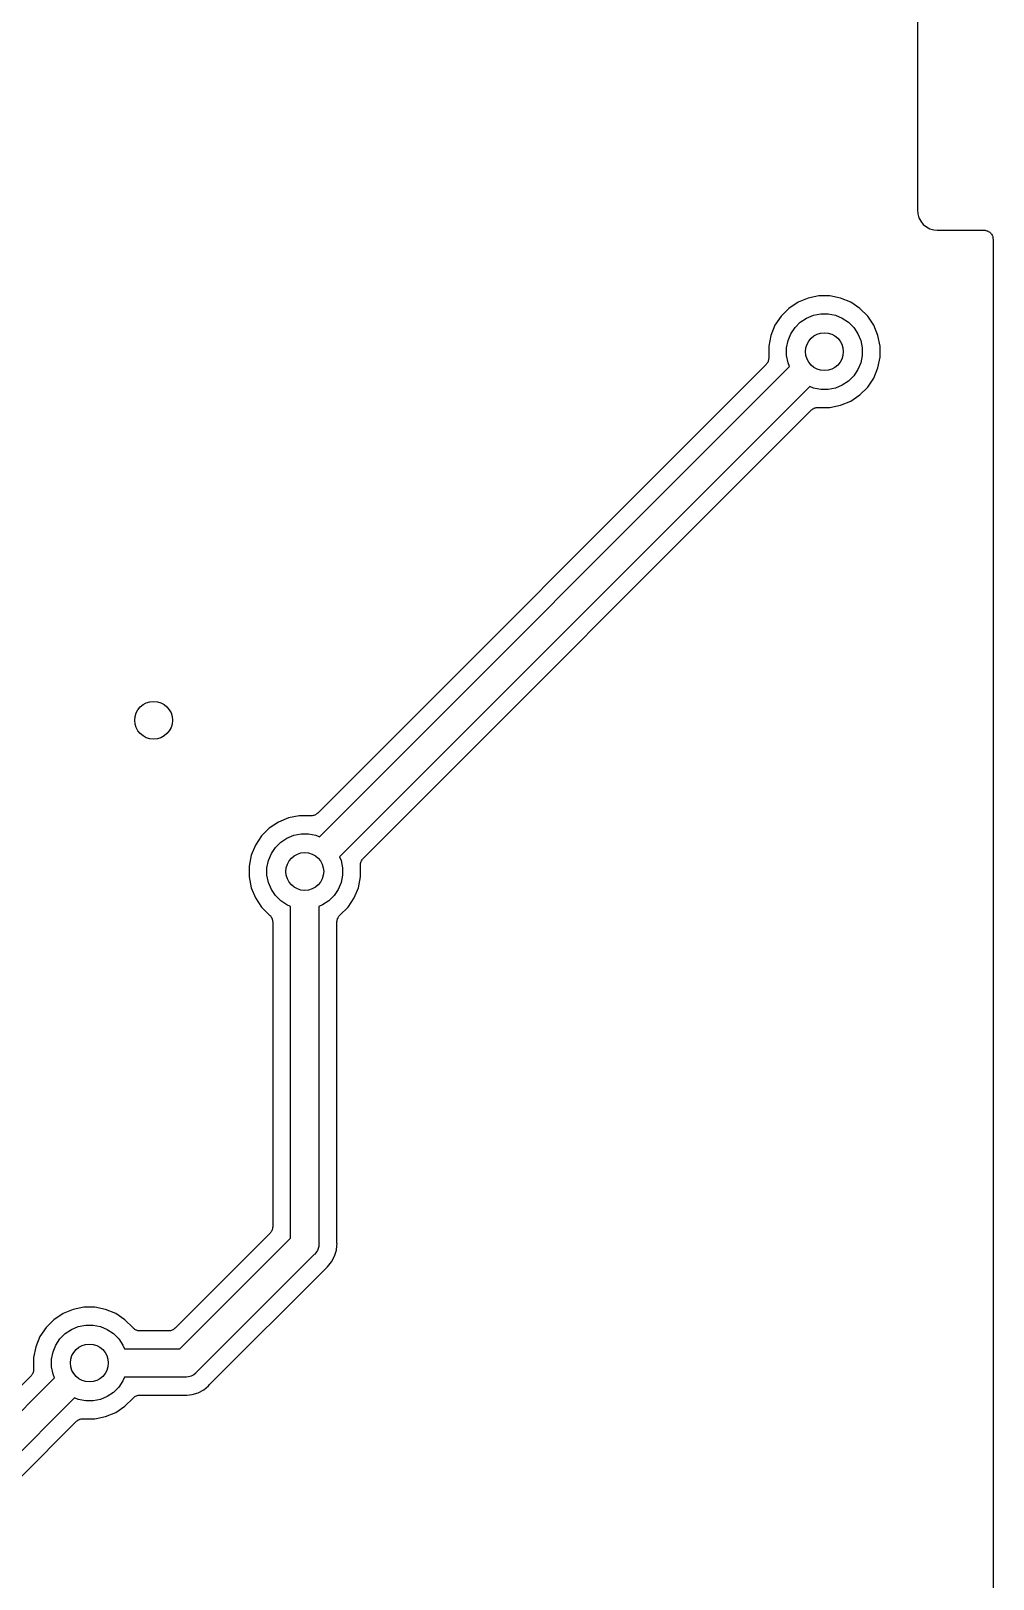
# Model space of a CAD drawing. Extents: x 100.2 to 129.8, y -164.8 to -95.2.
# Drawn here: x 119.6 to 129.78, y -135.29 to -118.91 of the extents above; entities that cross this region are included whole.
import ezdxf

# ---------------------------------------------------------------- set-up
doc = ezdxf.new("R2010")
doc.units = 0
doc.layers.add('BLACK', color=7, linetype='CONTINUOUS')

msp = doc.modelspace()

# ---------------------------------------------------------------- linework, layer by layer
at = {"layer": 'BLACK', "linetype": 'CONTINUOUS'}
for p, q in [((128.985, -112.415), (128.985, -120.785)), ((128.985, -120.794), (128.984, -120.8)), ((128.984, -120.8), (128.988, -120.842)), ((128.985, -120.785), (128.985, -120.786)), ((128.985, -120.786), (128.985, -120.79)), ((128.985, -120.79), (128.985, -120.794)), ((128.988, -120.842), (129, -120.883)), ((129, -120.883), (129.02, -120.92)), ((129.02, -120.92), (129.047, -120.953)), ((129.047, -120.953), (129.08, -120.98)), ((129.08, -120.98), (129.117, -121)), ((129.117, -121), (129.158, -121.012)), ((129.158, -121.012), (129.194, -121.015)), ((129.194, -121.015), (129.2, -121.016)), ((129.2, -121.016), (129.206, -121.015)), ((129.206, -121.015), (129.207, -121.015)), ((129.207, -121.015), (129.211, -121.015)), ((129.211, -121.015), (129.215, -121.015)), ((129.215, -121.015), (129.69, -121.015)), ((129.69, -121.015), (129.691, -121.015)), ((129.691, -121.015), (129.691, -121.015)), ((129.691, -121.015), (129.691, -121.015)), ((129.691, -121.015), (129.691, -121.015)), ((129.691, -121.015), (129.7, -121.016)), ((129.7, -121.016), (129.709, -121.017)), ((129.709, -121.017), (129.709, -121.017)), ((129.709, -121.017), (129.71, -121.017)), ((129.71, -121.017), (129.718, -121.02)), ((129.718, -121.02), (129.727, -121.022)), ((129.727, -121.022), (129.727, -121.023)), ((129.727, -121.023), (129.727, -121.023)), ((129.727, -121.023), (129.735, -121.027)), ((129.735, -121.027), (129.743, -121.031)), ((129.743, -121.031), (129.743, -121.031)), ((129.743, -121.031), (129.744, -121.032)), ((129.744, -121.032), (129.751, -121.037)), ((129.751, -121.037), (129.757, -121.043)), ((129.757, -121.043), (129.758, -121.043)), ((129.758, -121.043), (129.758, -121.044)), ((129.758, -121.044), (129.763, -121.051)), ((129.763, -121.051), (129.769, -121.057)), ((129.769, -121.057), (129.769, -121.058)), ((129.769, -121.058), (129.769, -121.058)), ((129.769, -121.058), (129.774, -121.066)), ((129.774, -121.066), (129.778, -121.074)), ((129.778, -121.074), (129.778, -121.074)), ((129.778, -121.074), (129.778, -121.074)), ((129.778, -121.074), (129.781, -121.083)), ((129.781, -121.083), (129.783, -121.092)), ((129.783, -121.092), (129.783, -121.092)), ((129.783, -121.092), (129.783, -121.092)), ((129.783, -121.092), (129.784, -121.101)), ((129.784, -121.101), (129.785, -121.11)), ((129.785, -121.11), (129.785, -154.905)), ((127.624, -121.842), (127.542, -121.924)), ((127.721, -121.777), (127.624, -121.842)), ((127.828, -121.733), (127.721, -121.777)), ((127.942, -121.71), (127.828, -121.733)), ((128.058, -121.71), (127.942, -121.71)), ((128.172, -121.733), (128.058, -121.71)), ((128.279, -121.777), (128.172, -121.733)), ((128.376, -121.842), (128.279, -121.777)), ((128.458, -121.924), (128.376, -121.842)), ((127.477, -122.021), (127.433, -122.128)), ((127.542, -121.924), (127.477, -122.021)), ((127.689, -122.045), (127.745, -121.989)), ((127.745, -121.989), (127.811, -121.946)), ((127.811, -121.946), (127.883, -121.915)), ((127.883, -121.915), (127.961, -121.9)), ((127.961, -121.9), (128.039, -121.9)), ((128.039, -121.9), (128.117, -121.915)), ((128.117, -121.915), (128.189, -121.946)), ((128.189, -121.946), (128.255, -121.989)), ((128.255, -121.989), (128.311, -122.045)), ((128.523, -122.021), (128.458, -121.924)), ((128.567, -122.128), (128.523, -122.021)), ((127.433, -122.128), (127.41, -122.242)), ((127.6, -122.261), (127.615, -122.183)), ((127.615, -122.183), (127.646, -122.111)), ((127.646, -122.111), (127.689, -122.045)), ((128.311, -122.045), (128.354, -122.111)), ((128.354, -122.111), (128.385, -122.183)), ((128.385, -122.183), (128.4, -122.261)), ((128.59, -122.242), (128.567, -122.128)), ((127.41, -122.242), (127.41, -122.366)), ((127.6, -122.339), (127.6, -122.261)), ((127.615, -122.417), (127.6, -122.339)), ((128.4, -122.339), (128.385, -122.417)), ((128.4, -122.261), (128.4, -122.339)), ((128.59, -122.358), (128.59, -122.242)), ((127.383, -122.437), (122.637, -127.183)), ((122.656, -127.432), (127.632, -122.456)), ((127.388, -122.43), (127.383, -122.437)), ((127.394, -122.423), (127.388, -122.43)), ((127.399, -122.414), (127.394, -122.422)), ((127.394, -122.422), (127.394, -122.423)), ((127.394, -122.423), (127.394, -122.423)), ((127.403, -122.407), (127.399, -122.414)), ((127.406, -122.397), (127.403, -122.406)), ((127.403, -122.406), (127.403, -122.406)), ((127.403, -122.406), (127.403, -122.407)), ((127.408, -122.389), (127.406, -122.397)), ((127.409, -122.388), (127.408, -122.389)), ((127.408, -122.389), (127.408, -122.389)), ((127.41, -122.371), (127.409, -122.379)), ((127.409, -122.379), (127.409, -122.388)), ((127.41, -122.366), (127.41, -122.37)), ((127.41, -122.37), (127.41, -122.37)), ((127.41, -122.37), (127.41, -122.371)), ((127.632, -122.456), (127.615, -122.417)), ((128.354, -122.489), (128.311, -122.555)), ((128.385, -122.417), (128.354, -122.489)), ((128.523, -122.579), (128.567, -122.472)), ((128.567, -122.472), (128.59, -122.358)), ((127.844, -122.668), (122.868, -127.644)), ((127.883, -122.685), (127.844, -122.668)), ((128.189, -122.654), (128.117, -122.685)), ((128.255, -122.611), (128.189, -122.654)), ((128.311, -122.555), (128.255, -122.611)), ((128.376, -122.758), (128.458, -122.676)), ((128.458, -122.676), (128.523, -122.579)), ((127.961, -122.7), (127.883, -122.685)), ((128.039, -122.7), (127.961, -122.7)), ((128.117, -122.685), (128.039, -122.7)), ((128.172, -122.867), (128.279, -122.823)), ((128.279, -122.823), (128.376, -122.758)), ((123.117, -127.663), (127.863, -122.917)), ((127.863, -122.917), (127.864, -122.917)), ((127.864, -122.917), (127.871, -122.911)), ((127.864, -122.917), (127.864, -122.917)), ((127.864, -122.917), (127.864, -122.917)), ((127.864, -122.917), (127.864, -122.917)), ((127.871, -122.911), (127.878, -122.905)), ((127.878, -122.905), (127.878, -122.905)), ((127.878, -122.905), (127.879, -122.905)), ((127.879, -122.905), (127.887, -122.901)), ((127.887, -122.901), (127.894, -122.897)), ((127.894, -122.897), (127.895, -122.897)), ((127.895, -122.896), (127.904, -122.894)), ((127.895, -122.897), (127.895, -122.896)), ((127.904, -122.894), (127.912, -122.891)), ((127.912, -122.891), (127.913, -122.891)), ((127.913, -122.891), (127.922, -122.89)), ((127.913, -122.891), (127.913, -122.891)), ((127.922, -122.89), (127.931, -122.89)), ((127.931, -122.89), (127.931, -122.89)), ((127.931, -122.89), (127.932, -122.89)), ((127.932, -122.89), (127.935, -122.89)), ((127.935, -122.89), (128.058, -122.89)), ((128.058, -122.89), (128.172, -122.867)), ((122.328, -127.233), (122.221, -127.277)), ((122.442, -127.21), (122.328, -127.233)), ((122.565, -127.21), (122.442, -127.21)), ((122.568, -127.21), (122.565, -127.21)), ((122.569, -127.21), (122.568, -127.21)), ((122.578, -127.21), (122.569, -127.21)), ((122.569, -127.21), (122.569, -127.21)), ((122.587, -127.209), (122.578, -127.21)), ((122.588, -127.209), (122.587, -127.209)), ((122.587, -127.209), (122.587, -127.209)), ((122.596, -127.206), (122.588, -127.209)), ((122.605, -127.204), (122.596, -127.206)), ((122.606, -127.203), (122.605, -127.203)), ((122.605, -127.203), (122.605, -127.204)), ((122.613, -127.199), (122.606, -127.203)), ((122.621, -127.195), (122.613, -127.199)), ((122.622, -127.195), (122.621, -127.195)), ((122.629, -127.189), (122.622, -127.195)), ((122.622, -127.195), (122.622, -127.195)), ((122.636, -127.183), (122.629, -127.189)), ((122.637, -127.183), (122.636, -127.183)), ((122.636, -127.183), (122.636, -127.183)), ((122.636, -127.183), (122.636, -127.183)), ((122.636, -127.183), (122.636, -127.183)), ((122.042, -127.424), (121.977, -127.521)), ((122.124, -127.342), (122.042, -127.424)), ((122.221, -127.277), (122.124, -127.342)), ((122.311, -127.446), (122.383, -127.415)), ((122.383, -127.415), (122.461, -127.4)), ((122.461, -127.4), (122.539, -127.4)), ((122.539, -127.4), (122.617, -127.415)), ((122.617, -127.415), (122.656, -127.432)), ((121.977, -127.521), (121.933, -127.628)), ((122.146, -127.611), (122.189, -127.545)), ((122.189, -127.545), (122.245, -127.489)), ((122.245, -127.489), (122.311, -127.446)), ((121.933, -127.628), (121.91, -127.742)), ((121.91, -127.742), (121.91, -127.858)), ((122.1, -127.761), (122.115, -127.683)), ((122.115, -127.683), (122.146, -127.611)), ((122.868, -127.644), (122.885, -127.683)), ((122.885, -127.683), (122.9, -127.761)), ((123.09, -127.729), (123.091, -127.721)), ((123.09, -127.73), (123.09, -127.729)), ((123.09, -127.734), (123.09, -127.73)), ((123.09, -127.73), (123.09, -127.73)), ((123.09, -127.858), (123.09, -127.734)), ((123.091, -127.712), (123.092, -127.711)), ((123.091, -127.721), (123.091, -127.712)), ((123.092, -127.711), (123.094, -127.703)), ((123.092, -127.711), (123.092, -127.711)), ((123.094, -127.703), (123.097, -127.694)), ((123.097, -127.693), (123.101, -127.686)), ((123.097, -127.694), (123.097, -127.693)), ((123.097, -127.694), (123.097, -127.694)), ((123.101, -127.686), (123.106, -127.678)), ((123.106, -127.677), (123.112, -127.67)), ((123.106, -127.678), (123.106, -127.677)), ((123.106, -127.677), (123.106, -127.677)), ((123.112, -127.67), (123.117, -127.663)), ((121.91, -127.858), (121.933, -127.972)), ((122.1, -127.839), (122.1, -127.761)), ((122.115, -127.917), (122.1, -127.839)), ((122.146, -127.989), (122.115, -127.917)), ((122.885, -127.917), (122.854, -127.989)), ((122.9, -127.839), (122.885, -127.917)), ((122.9, -127.761), (122.9, -127.839)), ((123.067, -127.972), (123.09, -127.858)), ((121.933, -127.972), (121.977, -128.079)), ((121.977, -128.079), (122.042, -128.176)), ((122.189, -128.055), (122.146, -127.989)), ((122.245, -128.111), (122.189, -128.055)), ((122.811, -128.055), (122.755, -128.111)), ((122.854, -127.989), (122.811, -128.055)), ((122.958, -128.176), (123.023, -128.079)), ((123.023, -128.079), (123.067, -127.972)), ((122.042, -128.176), (122.129, -128.264)), ((122.311, -128.154), (122.245, -128.111)), ((122.35, -128.171), (122.311, -128.154)), ((122.35, -131.093), (122.35, -128.171)), ((122.689, -128.154), (122.65, -128.171)), ((122.65, -128.171), (122.65, -131.733)), ((122.755, -128.111), (122.689, -128.154)), ((122.871, -128.263), (122.958, -128.176)), ((122.129, -128.264), (122.132, -128.266)), ((122.132, -128.266), (122.133, -128.267)), ((122.133, -128.267), (122.133, -128.267)), ((122.133, -128.267), (122.139, -128.274)), ((122.139, -128.274), (122.144, -128.281)), ((122.144, -128.281), (122.144, -128.281)), ((122.144, -128.281), (122.145, -128.281)), ((122.145, -128.281), (122.149, -128.289)), ((122.149, -128.289), (122.153, -128.297)), ((122.153, -128.297), (122.153, -128.297)), ((122.153, -128.297), (122.153, -128.298)), ((122.153, -128.298), (122.156, -128.306)), ((122.156, -128.306), (122.158, -128.315)), ((122.158, -128.315), (122.158, -128.315)), ((122.158, -128.315), (122.158, -128.316)), ((122.158, -128.316), (122.159, -128.324)), ((122.159, -128.324), (122.16, -128.333)), ((122.16, -128.333), (122.16, -131.079)), ((122.84, -128.332), (122.841, -128.323)), ((122.84, -128.333), (122.84, -128.332)), ((122.84, -131.719), (122.84, -128.333)), ((122.84, -128.333), (122.84, -128.333)), ((122.84, -128.333), (122.84, -128.333)), ((122.84, -128.333), (122.84, -128.333)), ((122.841, -128.323), (122.842, -128.314)), ((122.842, -128.313), (122.845, -128.305)), ((122.842, -128.314), (122.842, -128.313)), ((122.842, -128.314), (122.842, -128.314)), ((122.845, -128.305), (122.847, -128.297)), ((122.847, -128.297), (122.848, -128.296)), ((122.848, -128.296), (122.852, -128.288)), ((122.848, -128.296), (122.848, -128.296)), ((122.852, -128.288), (122.856, -128.28)), ((122.856, -128.28), (122.856, -128.28)), ((122.856, -128.28), (122.857, -128.28)), ((122.857, -128.28), (122.862, -128.273)), ((122.862, -128.273), (122.868, -128.266)), ((122.868, -128.266), (122.869, -128.265)), ((122.868, -128.266), (122.868, -128.266)), ((122.869, -128.265), (122.871, -128.263)), ((122.16, -131.079), (122.16, -131.079)), ((122.16, -131.079), (122.16, -131.56)), ((122.35, -131.678), (122.35, -131.093)), ((122.35, -131.093), (122.35, -131.093)), ((122.132, -131.627), (121.127, -132.632)), ((121.178, -132.85), (122.35, -131.678)), ((122.138, -131.62), (122.132, -131.627)), ((122.143, -131.613), (122.138, -131.62)), ((122.144, -131.613), (122.143, -131.613)), ((122.148, -131.605), (122.144, -131.613)), ((122.144, -131.613), (122.144, -131.613)), ((122.152, -131.597), (122.148, -131.605)), ((122.153, -131.596), (122.152, -131.597)), ((122.152, -131.597), (122.152, -131.597)), ((122.155, -131.588), (122.153, -131.596)), ((122.158, -131.58), (122.155, -131.588)), ((122.159, -131.57), (122.158, -131.579)), ((122.158, -131.579), (122.158, -131.579)), ((122.158, -131.579), (122.158, -131.58)), ((122.16, -131.561), (122.159, -131.57)), ((122.16, -131.56), (122.16, -131.56)), ((122.16, -131.56), (122.16, -131.56)), ((122.16, -131.56), (122.16, -131.56)), ((122.16, -131.56), (122.16, -131.561)), ((122.607, -131.847), (122.601, -131.851)), ((122.618, -131.833), (122.607, -131.847)), ((122.625, -131.824), (122.618, -131.833)), ((122.633, -131.808), (122.625, -131.824)), ((122.639, -131.798), (122.633, -131.808)), ((122.648, -131.769), (122.639, -131.798)), ((122.65, -131.747), (122.648, -131.769)), ((122.65, -131.733), (122.651, -131.74)), ((122.651, -131.74), (122.65, -131.747)), ((122.65, -131.747), (122.65, -131.747)), ((122.816, -131.871), (122.835, -131.807)), ((122.835, -131.807), (122.84, -131.759)), ((122.84, -131.723), (122.84, -131.719)), ((122.84, -131.727), (122.84, -131.723)), ((122.84, -131.728), (122.84, -131.727)), ((122.842, -131.74), (122.84, -131.728)), ((122.84, -131.752), (122.842, -131.74)), ((122.84, -131.759), (122.84, -131.752)), ((122.84, -131.752), (122.84, -131.752)), ((122.84, -131.759), (122.84, -131.759)), ((122.601, -131.851), (121.351, -133.101)), ((121.496, -133.225), (122.725, -131.996)), ((122.725, -131.996), (122.726, -131.995)), ((122.726, -131.995), (122.729, -131.992)), ((122.729, -131.992), (122.732, -131.989)), ((122.732, -131.989), (122.742, -131.982)), ((122.742, -131.982), (122.784, -131.93)), ((122.784, -131.93), (122.816, -131.871)), ((119.941, -132.477), (119.844, -132.542)), ((120.048, -132.433), (119.941, -132.477)), ((120.162, -132.41), (120.048, -132.433)), ((120.278, -132.41), (120.162, -132.41)), ((120.392, -132.433), (120.278, -132.41)), ((120.499, -132.477), (120.392, -132.433)), ((120.596, -132.542), (120.499, -132.477)), ((119.762, -132.624), (119.697, -132.721)), ((119.844, -132.542), (119.762, -132.624)), ((119.965, -132.689), (120.031, -132.646)), ((120.031, -132.646), (120.103, -132.615)), ((120.103, -132.615), (120.181, -132.6)), ((120.181, -132.6), (120.259, -132.6)), ((120.259, -132.6), (120.337, -132.615)), ((120.337, -132.615), (120.409, -132.646)), ((120.409, -132.646), (120.475, -132.689)), ((120.683, -132.629), (120.596, -132.542)), ((120.685, -132.631), (120.683, -132.629)), ((120.686, -132.632), (120.685, -132.631)), ((120.693, -132.638), (120.686, -132.632)), ((120.686, -132.632), (120.686, -132.632)), ((120.7, -132.643), (120.693, -132.638)), ((120.7, -132.644), (120.7, -132.643)), ((120.708, -132.648), (120.7, -132.644)), ((120.7, -132.644), (120.7, -132.644)), ((120.716, -132.652), (120.708, -132.648)), ((120.717, -132.653), (120.716, -132.652)), ((120.716, -132.652), (120.716, -132.652)), ((120.725, -132.655), (120.717, -132.653)), ((120.733, -132.658), (120.725, -132.655)), ((120.734, -132.658), (120.733, -132.658)), ((120.743, -132.659), (120.734, -132.658)), ((120.734, -132.658), (120.734, -132.658)), ((120.752, -132.66), (120.743, -132.659)), ((120.753, -132.66), (120.752, -132.66)), ((121.06, -132.66), (120.753, -132.66)), ((120.753, -132.66), (120.753, -132.66)), ((120.753, -132.66), (120.753, -132.66)), ((120.753, -132.66), (120.753, -132.66)), ((121.069, -132.659), (121.06, -132.66)), ((121.077, -132.658), (121.069, -132.659)), ((121.078, -132.658), (121.077, -132.658)), ((121.087, -132.656), (121.078, -132.658)), ((121.078, -132.658), (121.078, -132.658)), ((121.095, -132.653), (121.087, -132.656)), ((121.096, -132.653), (121.095, -132.653)), ((121.104, -132.649), (121.096, -132.653)), ((121.096, -132.653), (121.096, -132.653)), ((121.112, -132.645), (121.104, -132.649)), ((121.119, -132.639), (121.112, -132.644)), ((121.112, -132.644), (121.112, -132.644)), ((121.112, -132.644), (121.112, -132.645)), ((121.126, -132.633), (121.119, -132.639)), ((121.127, -132.632), (121.126, -132.633)), ((121.127, -132.632), (121.127, -132.632)), ((121.127, -132.632), (121.127, -132.632)), ((121.127, -132.632), (121.127, -132.632)), ((119.653, -132.828), (119.63, -132.942)), ((119.697, -132.721), (119.653, -132.828)), ((119.835, -132.883), (119.866, -132.811)), ((119.866, -132.811), (119.909, -132.745)), ((119.909, -132.745), (119.965, -132.689)), ((120.475, -132.689), (120.531, -132.745)), ((120.531, -132.745), (120.574, -132.811)), ((120.574, -132.811), (120.591, -132.85)), ((119.63, -132.942), (119.63, -133.066)), ((119.82, -132.961), (119.835, -132.883)), ((119.82, -133.039), (119.82, -132.961)), ((120.591, -132.85), (121.178, -132.85)), ((119.603, -133.137), (119.107, -133.632)), ((119.158, -133.85), (119.852, -133.156)), ((119.608, -133.13), (119.603, -133.137)), ((119.614, -133.123), (119.608, -133.13)), ((119.619, -133.114), (119.614, -133.122)), ((119.614, -133.122), (119.614, -133.123)), ((119.614, -133.123), (119.614, -133.123)), ((119.623, -133.107), (119.619, -133.114)), ((119.626, -133.097), (119.623, -133.106)), ((119.623, -133.106), (119.623, -133.106)), ((119.623, -133.106), (119.623, -133.107)), ((119.628, -133.089), (119.626, -133.097)), ((119.629, -133.088), (119.628, -133.089)), ((119.628, -133.089), (119.628, -133.089)), ((119.63, -133.071), (119.629, -133.079)), ((119.629, -133.079), (119.629, -133.088)), ((119.63, -133.066), (119.63, -133.07)), ((119.63, -133.07), (119.63, -133.07)), ((119.63, -133.07), (119.63, -133.071)), ((119.835, -133.117), (119.82, -133.039)), ((119.852, -133.156), (119.835, -133.117)), ((120.591, -133.15), (120.574, -133.189)), ((121.233, -133.15), (120.591, -133.15)), ((121.24, -133.151), (121.233, -133.15)), ((121.247, -133.15), (121.24, -133.151)), ((121.269, -133.148), (121.247, -133.15)), ((121.247, -133.15), (121.247, -133.15)), ((121.298, -133.139), (121.269, -133.148)), ((121.324, -133.125), (121.298, -133.139)), ((121.347, -133.107), (121.324, -133.125)), ((121.351, -133.101), (121.347, -133.107)), ((120.475, -133.311), (120.409, -133.354)), ((120.531, -133.255), (120.475, -133.311)), ((120.574, -133.189), (120.531, -133.255)), ((121.307, -133.335), (121.371, -133.316)), ((121.371, -133.316), (121.43, -133.284)), ((121.43, -133.284), (121.482, -133.242)), ((121.482, -133.242), (121.489, -133.232)), ((121.489, -133.232), (121.49, -133.231)), ((121.49, -133.231), (121.493, -133.228)), ((121.493, -133.228), (121.496, -133.225)), ((120.064, -133.368), (119.331, -134.101)), ((120.103, -133.385), (120.064, -133.368)), ((120.181, -133.4), (120.103, -133.385)), ((120.259, -133.4), (120.181, -133.4)), ((120.337, -133.385), (120.259, -133.4)), ((120.409, -133.354), (120.337, -133.385)), ((120.499, -133.523), (120.596, -133.458)), ((120.596, -133.458), (120.684, -133.371)), ((120.684, -133.371), (120.686, -133.368)), ((120.686, -133.368), (120.687, -133.367)), ((120.687, -133.367), (120.694, -133.361)), ((120.687, -133.367), (120.687, -133.367)), ((120.694, -133.361), (120.701, -133.356)), ((120.701, -133.355), (120.709, -133.351)), ((120.701, -133.356), (120.701, -133.355)), ((120.701, -133.356), (120.701, -133.356)), ((120.709, -133.351), (120.717, -133.347)), ((120.717, -133.347), (120.717, -133.347)), ((120.717, -133.347), (120.718, -133.347)), ((120.718, -133.347), (120.726, -133.344)), ((120.726, -133.344), (120.735, -133.342)), ((120.735, -133.342), (120.735, -133.342)), ((120.735, -133.342), (120.736, -133.342)), ((120.736, -133.342), (120.744, -133.341)), ((120.744, -133.341), (120.753, -133.34)), ((120.753, -133.34), (121.219, -133.34)), ((121.219, -133.34), (121.22, -133.34)), ((121.22, -133.34), (121.224, -133.34)), ((121.224, -133.34), (121.228, -133.34)), ((121.228, -133.34), (121.24, -133.342)), ((121.24, -133.342), (121.252, -133.34)), ((121.252, -133.34), (121.307, -133.335)), ((121.252, -133.34), (121.252, -133.34)), ((119.476, -134.225), (120.083, -133.617)), ((120.083, -133.617), (120.084, -133.617)), ((120.084, -133.617), (120.091, -133.611)), ((120.084, -133.617), (120.084, -133.617)), ((120.084, -133.617), (120.084, -133.617)), ((120.084, -133.617), (120.084, -133.617)), ((120.091, -133.611), (120.098, -133.605)), ((120.098, -133.605), (120.098, -133.605)), ((120.098, -133.605), (120.099, -133.605)), ((120.099, -133.605), (120.107, -133.601)), ((120.107, -133.601), (120.114, -133.597)), ((120.114, -133.597), (120.115, -133.597)), ((120.115, -133.596), (120.124, -133.594)), ((120.115, -133.597), (120.115, -133.596)), ((120.124, -133.594), (120.132, -133.591)), ((120.132, -133.591), (120.133, -133.591)), ((120.133, -133.591), (120.142, -133.59)), ((120.133, -133.591), (120.133, -133.591)), ((120.142, -133.59), (120.151, -133.59)), ((120.151, -133.59), (120.151, -133.59)), ((120.151, -133.59), (120.152, -133.59)), ((120.152, -133.59), (120.155, -133.59)), ((120.155, -133.59), (120.278, -133.59)), ((120.278, -133.59), (120.392, -133.567)), ((120.392, -133.567), (120.499, -133.523))]:
    msp.add_line(p, q, dxfattribs=at)
at = {"layer": 'BLACK'}
for centre in [(128, -122.3), (120.9, -126.2), (122.5, -127.8), (120.22, -133)]:
    msp.add_circle(centre, 0.2, dxfattribs=at)

doc.saveas('drawing.dxf')
